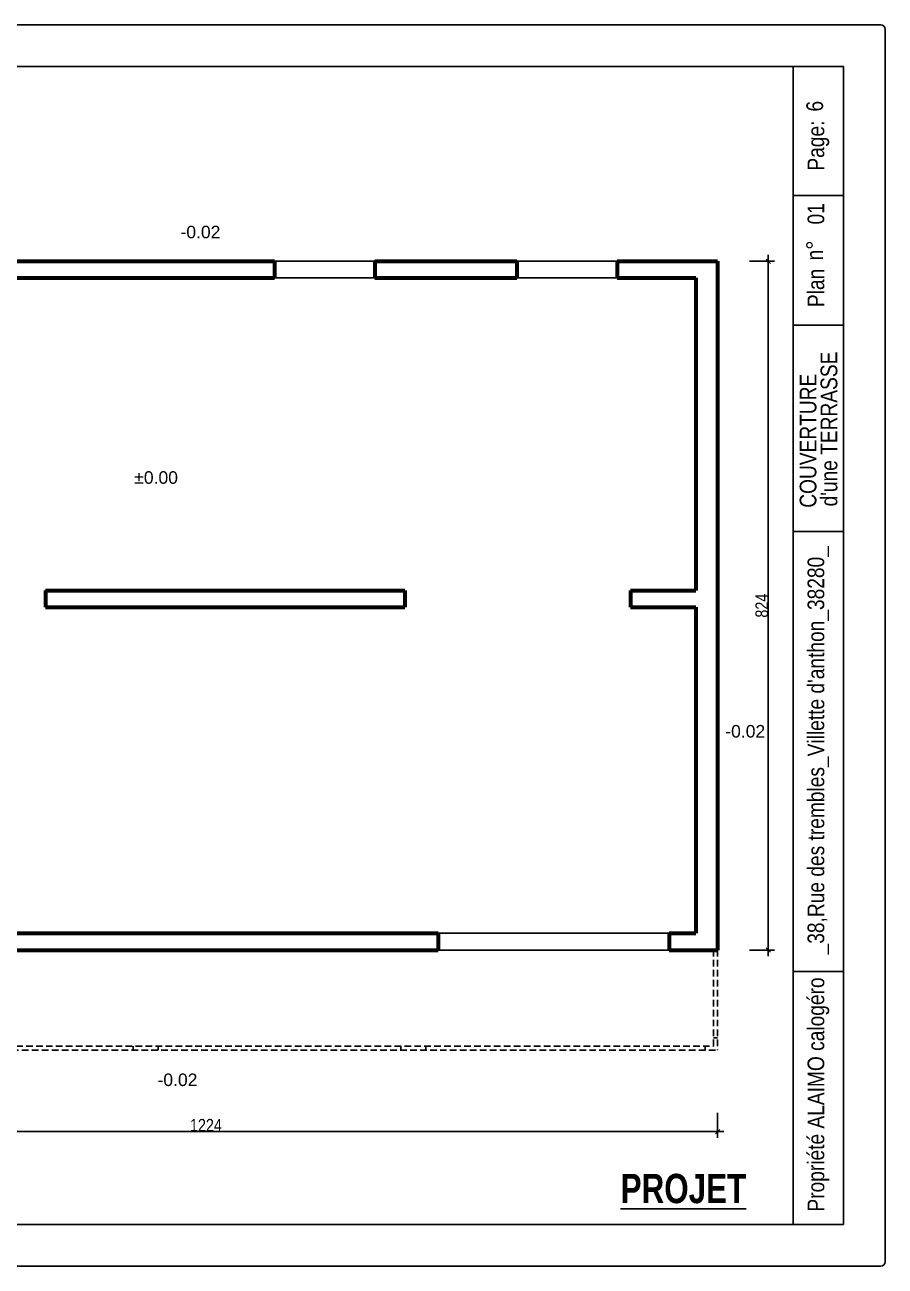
# Model space of a CAD drawing. Header units: centimetres. Extents: x 16433 to 114398, y -50094 to -12305.
# Drawn here: x 49680 to 50709, y -44429 to -42944 of the extents above; entities that cross this region are included whole.
import ezdxf
from ezdxf.enums import TextEntityAlignment as Align

# ---------------------------------------------------------------- set-up
doc = ezdxf.new("R2010")
doc.units = ezdxf.units.CM
doc.header["$LTSCALE"] = 0.5
doc.linetypes.add('CACHE2', pattern=[4.7625, 3.175, -1.5875])
doc.layers.get('DEFPOINTS').update_dxf_attribs({"linetype": 'CONTINUOUS'})
for name, color, linetype in [('01_cote_gen', 4, 'CONTINUOUS'), ('01_fenetres', 171, 'CONTINUOUS'), ('01_linteaux', 2, 'CONTINUOUS'), ('01_texte', 230, 'CONTINUOUS'), ('AA_COTES', 2, 'CONTINUOUS')]:
    doc.layers.add(name, color=color, linetype=linetype)
doc.layers.add('01_murs_coup', color=5, linetype='CONTINUOUS', lineweight=60)
doc.styles.add('ARIAL', font='arial.ttf')
doc.styles.add('impact', font='impact.ttf')
doc.styles.add('STYLE2', font='ARIALN.TTF')
doc.dimstyles.new('JB50', dxfattribs={"dimscale": 0.1, "dimtxt": 150, "dimasz": 15, "dimexe": 0.1, "dimexo": 0.1, "dimgap": 0.09, "dimtad": 1, "dimdec": 1, "dimdsep": 46, "dimtxsty": 'STYLE2', "dimblk1": 'BOND_G', "dimblk2": 'BOND_D', "dimsah": 1, "dimcen": 1.5, "dimdle": 0.01, "dimse1": 1, "dimse2": 1, "dimclrd": 4, "dimclre": 2, "dimclrt": 6, "dimazin": 2, "dimtfac": 2.333333, "dimtdec": 1, "dimtix": 1, "dimtmove": 2, "dimatfit": 3, "dimldrblk": 'BOND_G', "dimfxl": 1, "dimtolj": 1, "dimtzin": 0, "dimarcsym": 0})

# ---------------------------------------------------------------- blocks, each defined once
blk = doc.blocks.new('BOND_G')
at = {"layer": 'AA_COTES', "color": 0}
for p, q in [((0, -5), (0, 15)), ((5, 0), (-5, 0)), ((1.77, 1.77), (-1.77, -1.77))]:
    blk.add_line(p, q, dxfattribs=at)
blk = doc.blocks.new('BOND_D')
at = {"layer": 'AA_COTES', "color": 0}
for p, q in [((5, 0), (-5, 0)), ((-1.77, -1.77), (1.77, 1.77)), ((0, 5), (0, -15))]:
    blk.add_line(p, q, dxfattribs=at)
blk = doc.blocks.new('*D4519')
at = {"layer": '01_cote_gen', "color": 4, "lineweight": -2, "transparency": 16777216}
blk.add_line((50506.8, -44267.9), (49285.8, -44267.9), dxfattribs=at)
at = {"layer": 'DEFPOINTS', "color": 0}
for p in [(49284.3, -44181.8), (50508.3, -44181.8), (49284.3, -44267.9)]:
    blk.add_point(p, dxfattribs=at)
at = {"layer": '01_cote_gen', "color": 4, "lineweight": -2, "transparency": 16777216, "xscale": 1.5, "yscale": 1.5, "zscale": 1.5, "rotation": 180}
blk.add_blockref('BOND_D', (49284.3, -44267.9), dxfattribs=at)
at = {"layer": '01_cote_gen', "color": 4, "lineweight": -2, "transparency": 16777216, "xscale": 1.5, "yscale": 1.5, "zscale": 1.5}
blk.add_blockref('BOND_G', (50508.3, -44267.9), dxfattribs=at)
at = {"layer": '01_cote_gen', "color": 6, "transparency": 16777216, "insert": (49896.3, -44260.3), "char_height": 15, "attachment_point": 5, "style": 'STYLE2'}
blk.add_mtext('\\A1;1224', dxfattribs=at)
blk = doc.blocks.new('*D4520')
at = {"layer": '01_cote_gen', "color": 4, "lineweight": -2, "transparency": 16777216}
blk.add_line((50568.9, -43228.2), (50568.9, -44049.2), dxfattribs=at)
at = {"layer": 'DEFPOINTS', "color": 0}
for p in [(50433.8, -43226.7), (50433.8, -44050.7), (50568.9, -44050.7)]:
    blk.add_point(p, dxfattribs=at)
at = {"layer": '01_cote_gen', "color": 4, "lineweight": -2, "transparency": 16777216, "xscale": 1.5, "yscale": 1.5, "zscale": 1.5}
for name, p, rotation in [('BOND_G', (50568.9, -43226.7), 90), ('BOND_D', (50568.9, -44050.7), 270)]:
    blk.add_blockref(name, p, dxfattribs=dict(at, rotation=rotation))
at = {"layer": '01_cote_gen', "color": 6, "transparency": 16777216, "insert": (50561.2, -43638.7), "char_height": 15, "attachment_point": 5, "rotation": 90, "style": 'STYLE2'}
blk.add_mtext('\\A1;824', dxfattribs=at)

msp = doc.modelspace()

# ---------------------------------------------------------------- linework, layer by layer
at = {"layer": '01_fenetres', "ltscale": 30}
for p, q in [((48658.71, -42993.884), (50658.71, -42993.884)), ((50598.71, -42993.884), (50598.71, -44378.884)), ((50658.71, -42993.884), (50658.71, -44378.884)), ((50658.71, -43148.016), (50598.71, -43148.016)), ((50658.71, -43303.033), (50598.71, -43303.033)), ((50658.71, -43549.95), (50598.71, -43549.95)), ((50658.71, -44076.484), (50598.71, -44076.484)), ((48658.71, -44378.884), (50658.71, -44378.884))]:
    msp.add_line(p, q, dxfattribs=at)
at = {"layer": '01_linteaux'}
for p, q in [((49978.259, -43226.669), (50098.259, -43226.669)), ((50268.259, -43226.669), (50388.259, -43226.669)), ((49978.259, -43246.669), (50098.259, -43246.669)), ((50268.259, -43246.669), (50388.259, -43246.669)), ((50174.259, -44030.669), (50450.259, -44030.669)), ((50174.259, -44050.669), (50450.259, -44050.669))]:
    msp.add_line(p, q, dxfattribs=at)
at = {"layer": '01_linteaux', "linetype": 'CACHE2', "ltscale": 5}
for p, q in [((50503.259, -44050.669), (50503.259, -44165.669)), ((50508.259, -44050.669), (50508.259, -44170.669)), ((50503.259, -44155.669), (50508.259, -44155.669)), ((49164.259, -44170.669), (50508.259, -44170.669)), ((49169.259, -44165.669), (50503.259, -44165.669)), ((49809.259, -44165.669), (49809.259, -44170.669)), ((49839.259, -44165.669), (49839.259, -44170.669)), ((50129.259, -44165.669), (50129.259, -44170.669)), ((50159.259, -44165.669), (50159.259, -44170.669)), ((50493.259, -44165.669), (50493.259, -44170.669))]:
    msp.add_line(p, q, dxfattribs=at)
at = {"layer": '01_murs_coup', "ltscale": 2}
for p, q in [((49284.259, -43226.669), (49978.259, -43226.669)), ((49978.259, -43226.669), (49978.259, -43246.669)), ((50098.259, -43226.669), (50098.259, -43246.669)), ((50098.259, -43226.669), (50268.259, -43226.669)), ((50268.259, -43226.669), (50268.259, -43246.669)), ((50388.259, -43226.669), (50388.259, -43246.669)), ((50388.259, -43226.669), (50508.259, -43226.669)), ((50508.259, -43226.669), (50508.259, -44050.669)), ((49304.259, -43246.669), (49978.259, -43246.669)), ((50098.259, -43246.669), (50268.259, -43246.669)), ((50388.259, -43246.669), (50482.259, -43246.669)), ((50482.259, -43246.669), (50482.259, -43620.669)), ((49704.259, -43620.669), (49704.259, -43640.669)), ((49704.259, -43620.669), (50134.259, -43620.669)), ((50134.259, -43620.669), (50134.259, -43640.669)), ((50404.259, -43620.669), (50404.259, -43640.669)), ((50404.259, -43620.669), (50482.259, -43620.669)), ((49704.259, -43640.669), (50134.259, -43640.669)), ((50404.259, -43640.669), (50482.259, -43640.669)), ((50482.259, -43640.669), (50482.259, -44030.669)), ((49554.259, -44030.669), (50174.259, -44030.669)), ((50174.259, -44030.669), (50174.259, -44050.669)), ((50450.259, -44030.669), (50450.259, -44050.669)), ((50450.259, -44030.669), (50482.259, -44030.669)), ((49554.259, -44050.669), (50174.259, -44050.669)), ((50450.259, -44050.669), (50508.259, -44050.669))]:
    msp.add_line(p, q, dxfattribs=at)
at = {"layer": '01_texte', "ltscale": 30}
for p, q in [((48608.71, -42943.884), (50703.71, -42943.884)), ((50708.71, -44423.884), (50708.71, -42948.884)), ((48608.71, -44428.884), (50703.71, -44428.884))]:
    msp.add_line(p, q, dxfattribs=at)
for centre, start, end in [((50703.71, -42948.884), 0, 90), ((50703.71, -44423.884), 270, 0)]:
    msp.add_arc(centre, 5, start, end, dxfattribs=at)

# ---------------------------------------------------------------- texts
at = {"layer": '01_texte', "style": 'STYLE2'}
for s, p in [('6', (50634.419, -43047.617)), ('Page:', (50635.861, -43118.303)), ('  01', (50635.861, -43195.436)), ('n%%D', (50634.419, -43225.779)), ('Plan', (50635.861, -43281.541)), ("  d'une TERRASSE", (50651.472, -43532.755)), ('COUVERTURE ', (50626.471, -43521.61)), ("_38,Rue des trembles_Villette d'anthon_38280_", (50635.861, -44055.911)), ('Propriété ALAIMO calogéro', (50635.861, -44363.588))]:
    msp.add_text(s, height=20, rotation=90, dxfattribs=at).set_placement(p)
at = {"layer": '01_texte', "style": 'ARIAL'}
for s, p in [('-0.02', (49865.875, -43199.217)), ('%%P0.00', (49810.573, -43492.931)), ('-0.02', (50517.456, -43796.476)), ('-0.02', (49838.386, -44213.417))]:
    msp.add_text(s, height=15, dxfattribs=at).set_placement(p)
at = {"layer": '01_texte', "style": 'impact'}
msp.add_text('%%UPROJET', height=35, dxfattribs=at).set_placement((50467.436, -44363.965), align=Align.BOTTOM_CENTER)

# ---------------------------------------------------------------- dimensions: what is measured, and where the dimension line sits
at = {"layer": '01_cote_gen'}
dim = msp.add_linear_dim(base=(50568.85, -44050.669), p1=(50433.8, -43226.669), p2=(50433.8, -44050.669), angle=90, dimstyle='JB50', dxfattribs=at)
dim.commit()
dim.dimension.update_dxf_attribs({"geometry": '*D4520', "text_midpoint": (50561.182, -43638.669)})
dim = msp.add_linear_dim(base=(49284.259, -44267.875), p1=(50508.259, -44181.846), p2=(49284.259, -44181.846), dimstyle='JB50', dxfattribs=at)
dim.commit()
dim.dimension.update_dxf_attribs({"geometry": '*D4519', "text_midpoint": (49896.259, -44260.336)})

doc.saveas('drawing.dxf')
